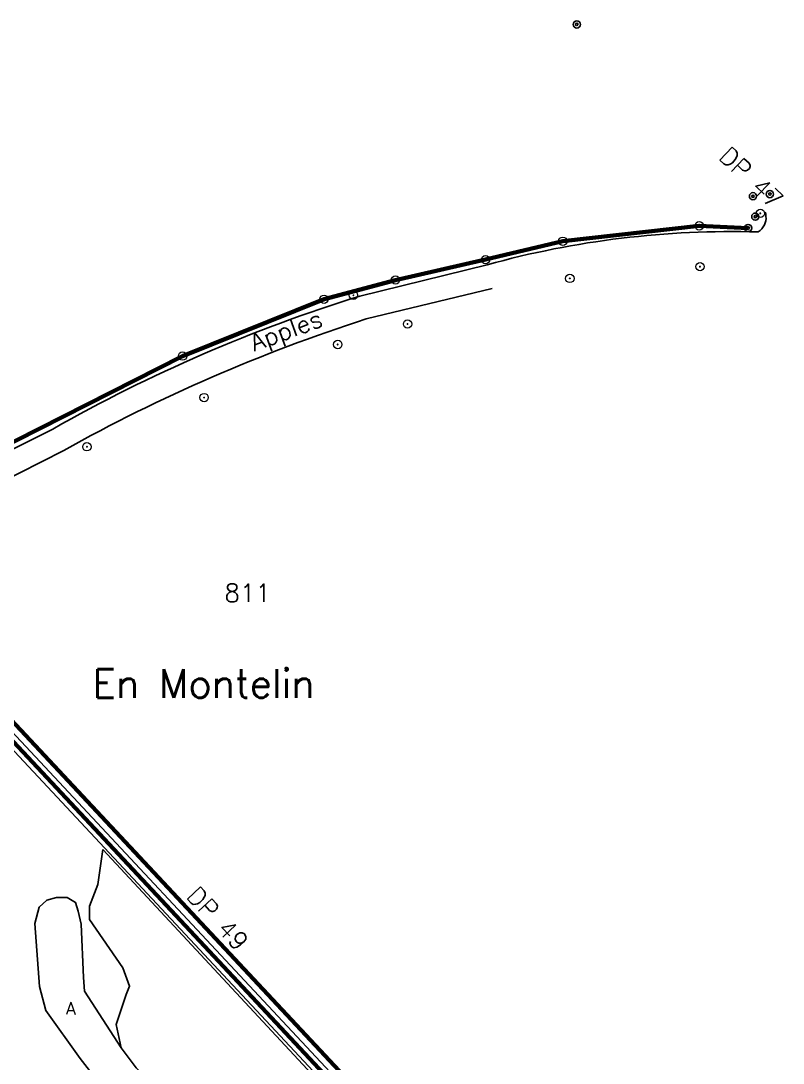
# Model space of a CAD drawing. Extents: x 2520721 to 2521796, y 1155654 to 1156356.
# Drawn here: x 2521566 to 2521794.6, y 1156041.5 to 1156354.1 of the extents above; entities that cross this region are included whole.
import ezdxf

# ---------------------------------------------------------------- set-up
doc = ezdxf.new("R2010")
doc.units = 0
doc.layers.get('0').update_dxf_attribs({"linetype": 'CONTINUOUS'})
for name, color, linetype in [('A0240', 7, 'CONTINUOUS'), ('C0242', 7, 'CONTINUOUS'), ('CDS_NATURES', 7, 'CONTINUOUS'), ('NOMENCLATURE', 7, 'CONTINUOUS'), ('P_RIM_TRE_EXTRACTION', 7, 'CONTINUOUS'), ('POINTS', 7, 'CONTINUOUS'), ('PROPRIETE_IMMEUBLES', 7, 'CONTINUOUS'), ('TXT-IM', 7, 'CONTINUOUS'), ('TXT-ODL', 7, 'CONTINUOUS')]:
    doc.layers.add(name, color=color, linetype=linetype)
doc.styles.get("Standard").update_dxf_attribs({"font": 'simplex'})

# ---------------------------------------------------------------- blocks, each defined once
blk = doc.blocks.new('5')
at = {"color": 7}
blk.add_circle((0, 0), 0.6, dxfattribs=at)
at = {"layer": 'POINTS', "color": 8}
blk.add_circle((0, 0), 0.2, dxfattribs=at)
blk = doc.blocks.new('1')
at = {"layer": 'POINTS', "color": 8, "lineweight": 15}
blk.add_circle((0, 0), 0.7, dxfattribs=at)
at = {"layer": 'POINTS', "color": 7}
blk.add_circle((0, 0), 0.05, dxfattribs=at)
blk = doc.blocks.new('*G252415')
at = {"color": 7}
blk.add_polyline3d([(592.96, 207.03, 0), (589.29, 205.82, 0), (415.51, 391.78, 0), (417.42, 394.86, 0)], close=True, dxfattribs=at)
blk = doc.blocks.new('*G577021')
at = {"layer": 'TAS_28_06_2016-TN', "color": 35}
blk.add_line((227.2, 148.26), (58.59, 328.68), dxfattribs=at)
blk = doc.blocks.new('*G590612')
at = {"layer": 'TAS_28_06_2016-TN', "color": 35, "lineweight": 20}
blk.add_line((227.2, 148.26), (58.59, 328.68), dxfattribs=at)

msp = doc.modelspace()

# ---------------------------------------------------------------- linework, layer by layer
at = {"layer": 'A0240', "color": 7}
msp.add_polyline3d([(2521590.564, 1156105.572, 0), (2521589.064, 1156095.072, 0), (2521586.563, 1156088.572, 0), (2521586.563, 1156084.572, 0), (2521596.563, 1156070.072, 0), (2521598.563, 1156064.572, 0), (2521597.563, 1156062.072, 0), (2521594.563, 1156053.072, 0), (2521596.063, 1156046.072, 0), (2521600.563, 1156040.072, 0), (2521607.563, 1156033.072, 0), (2521621.063, 1156021.572, 0), (2521628.563, 1156016.072, 0), (2521630.063, 1156011.572, 0), (2521630.063, 1156003.572, 0), (2521625.563, 1155973.572, 0), (2521622.563, 1155965.572, 0), (2521609.062, 1155919.572, 0), (2521613.062, 1155916.072, 0), (2521620.562, 1155912.572, 0), (2521634.062, 1155937.072, 0), (2521665.563, 1155972.072, 0), (2521691.063, 1155989.572, 0), (2521690.563, 1155998.072, 0)], close=True, dxfattribs=at)
at = {"layer": 'A0240', "color": 48, "lineweight": 20}
msp.add_polyline3d([(2521590.564, 1156105.572, 0), (2521589.064, 1156095.072, 0), (2521586.563, 1156088.572, 0), (2521586.563, 1156084.572, 0), (2521596.563, 1156070.072, 0), (2521598.563, 1156064.572, 0), (2521597.563, 1156062.072, 0), (2521594.563, 1156053.072, 0), (2521596.063, 1156046.072, 0), (2521600.563, 1156040.072, 0), (2521607.563, 1156033.072, 0), (2521621.063, 1156021.572, 0), (2521628.563, 1156016.072, 0), (2521630.063, 1156011.572, 0), (2521630.063, 1156003.572, 0), (2521625.563, 1155973.572, 0), (2521622.563, 1155965.572, 0), (2521609.062, 1155919.572, 0), (2521613.062, 1155916.072, 0), (2521620.562, 1155912.572, 0), (2521634.062, 1155937.072, 0), (2521665.563, 1155972.072, 0), (2521691.063, 1155989.572, 0), (2521690.563, 1155998.072, 0)], close=True, dxfattribs=at)
at = {"layer": 'A0240', "color": 7}
msp.add_polyline3d([(2521600.563, 1156040.072, 0), (2521596.063, 1156046.072, 0), (2521585.063, 1156063.072, 0), (2521584.763, 1156067.172, 0), (2521584.063, 1156083.172, 0), (2521583.163, 1156087.072, 0), (2521582.363, 1156089.672, 0), (2521579.863, 1156091.172, 0), (2521576.663, 1156091.172, 0), (2521573.763, 1156090.372, 0), (2521571.463, 1156088.272, 0), (2521570.163, 1156083.372, 0), (2521571.563, 1156064.472, 0), (2521573.463, 1156057.272, 0), (2521583.763, 1156042.872, 0), (2521591.863, 1156032.472, 0)], dxfattribs=at)
at = {"layer": 'A0240', "color": 48, "lineweight": 20}
msp.add_polyline3d([(2521600.563, 1156040.072, 0), (2521596.063, 1156046.072, 0), (2521585.063, 1156063.072, 0), (2521584.763, 1156067.172, 0), (2521584.063, 1156083.172, 0), (2521583.163, 1156087.072, 0), (2521582.363, 1156089.672, 0), (2521579.863, 1156091.172, 0), (2521576.663, 1156091.172, 0), (2521573.763, 1156090.372, 0), (2521571.463, 1156088.272, 0), (2521570.163, 1156083.372, 0), (2521571.563, 1156064.472, 0), (2521573.463, 1156057.272, 0), (2521583.763, 1156042.872, 0), (2521591.863, 1156032.472, 0)], dxfattribs=at)
at = {"layer": 'CDS_NATURES', "color": 8}
for p, q in [((2521667.65, 1156271.547), (2521705.818, 1156280.977)), ((2521669.589, 1156264.72), (2521707.319, 1156273.855)), ((2521528.642, 1156208.212), (2521575.598, 1156231.696)), ((2521531.714, 1156201.345), (2521578.857, 1156225.3))]:
    msp.add_line(p, q, dxfattribs=at)
for points in [[(2521697.034, 1156001.06, 0), (2521523.149, 1156187.122, 0), (2521519.942, 1156191.865, 0)], [(2521514.361, 1156190.295, 0), (2521519.333, 1156185.352, 0), (2521693.994, 1155998.455, 0), (2521692.746, 1155987.61, 0), (2521666.096, 1155968.306, 0), (2521637.036, 1155935.843, 0), (2521596.363, 1155866.489, 0), (2521567.663, 1155838.409, 0), (2521549.113, 1155820.618, 0), (2521539.906, 1155807.337, 0)]]:
    msp.add_polyline3d(points, dxfattribs=at)
for centre, radius, start, end in [((2521784.359, 1156295.119), 5.104, 319.33913, 378.97083), ((2521779.203, 1156015.238), 275.685, 88.35943, 105.43802), ((2521784.375, 1156295.097), 5.078, 302.42636, 319.40626), ((2521803.514, 1155831.466), 460.576, 107.15711, 119.66023), ((2521823.863, 1155785.503), 503.438, 107.84521, 119.1219)]:
    msp.add_arc(centre, radius, start, end, dxfattribs=at)
at = {"layer": 'PROPRIETE_IMMEUBLES', "color": 8, "lineweight": 60}
for points in [[(2521784.101, 1156291.983, 0), (2521769.45, 1156292.66, 0), (2521728.526, 1156288.038, 0), (2521705.378, 1156282.51, 0), (2521678.328, 1156276.403, 0), (2521656.912, 1156270.633, 0), (2521614.501, 1156253.577, 0), (2521542.799, 1156217.214, 0), (2521511.027, 1156203.563, 0), (2521485.183, 1156198.414, 0), (2521460.789, 1156198.941, 0), (2521435.933, 1156203.755, 0), (2521361.286, 1156224.535, 0), (2521279.427, 1156249.387, 0)], [(2521524.486, 1156195.309, 0), (2521523.149, 1156187.122, 0), (2521697.034, 1156001.06, 0), (2521701.075, 1156000.288, 0)], [(2521692.746, 1155987.61, 0), (2521693.994, 1155998.455, 0), (2521519.333, 1156185.352, 0), (2521507.331, 1156188.94, 0)]]:
    msp.add_polyline3d(points, dxfattribs=at)

# ---------------------------------------------------------------- block references
at = {"layer": 'C0242', "color": 7}
msp.add_blockref('*G577021', (2521466.792, 1155850.193), dxfattribs=at)
at = {"layer": 'C0242', "color": 35, "lineweight": 20}
msp.add_blockref('*G590612', (2521466.792, 1155850.193), dxfattribs=at)
at = {"layer": 'P_RIM_TRE_EXTRACTION', "color": 2}
msp.add_blockref('*G252415', (2521102.865, 1155792.028), dxfattribs=at)
at = {"layer": 'POINTS', "color": 0, "xscale": 1.8, "yscale": 1.8, "zscale": 1.8}
for name, p in [('5', (2521732.719, 1156353.061)), ('5', (2521790.611, 1156302.18)), ('5', (2521785.542, 1156301.535)), ('1', (2521787.763, 1156296.398, 667.17)), ('1', (2521769.45, 1156292.66)), ('5', (2521786.238, 1156295.414)), ('5', (2521784.101, 1156291.983)), ('1', (2521728.526, 1156288.038)), ('1', (2521705.378, 1156282.51)), ('1', (2521769.662, 1156280.405)), ('1', (2521678.328, 1156276.403)), ('1', (2521730.624, 1156276.884)), ('1', (2521665.735, 1156271.828, 670.82)), ('1', (2521656.912, 1156270.633)), ('1', (2521681.972, 1156263.2)), ('1', (2521661.02, 1156257.061)), ('1', (2521614.501, 1156253.577)), ('1', (2521620.951, 1156241.144)), ('1', (2521585.828, 1156226.374))]:
    msp.add_blockref(name, p, dxfattribs=at)

# ---------------------------------------------------------------- texts
at = {"layer": 'A0240', "color": 7}
msp.add_text('A', height=3.696, dxfattribs=at).set_placement((2521579.563, 1156056.072))
at = {"layer": 'NOMENCLATURE', "color": 8}
msp.add_text('En Montelin', height=8.58, dxfattribs=at).set_placement((2521587.564, 1156151.072))
at = {"layer": 'TXT-IM', "color": 8}
for s, rotation, p in [('DP 47', 316.35053, (2521774.916, 1156312.973)), ('DP 49', 313.02, (2521615.314, 1156091.322))]:
    msp.add_text(s, height=5.412, rotation=rotation, dxfattribs=at).set_placement(p)
msp.add_text('811', height=5.412, dxfattribs=at).set_placement((2521627.064, 1156179.823))
at = {"layer": 'TXT-ODL', "color": 8}
msp.add_text('Apples', height=5.28, rotation=20.15035, dxfattribs=at).set_placement((2521635.965, 1156254.973))

doc.saveas('drawing.dxf')
